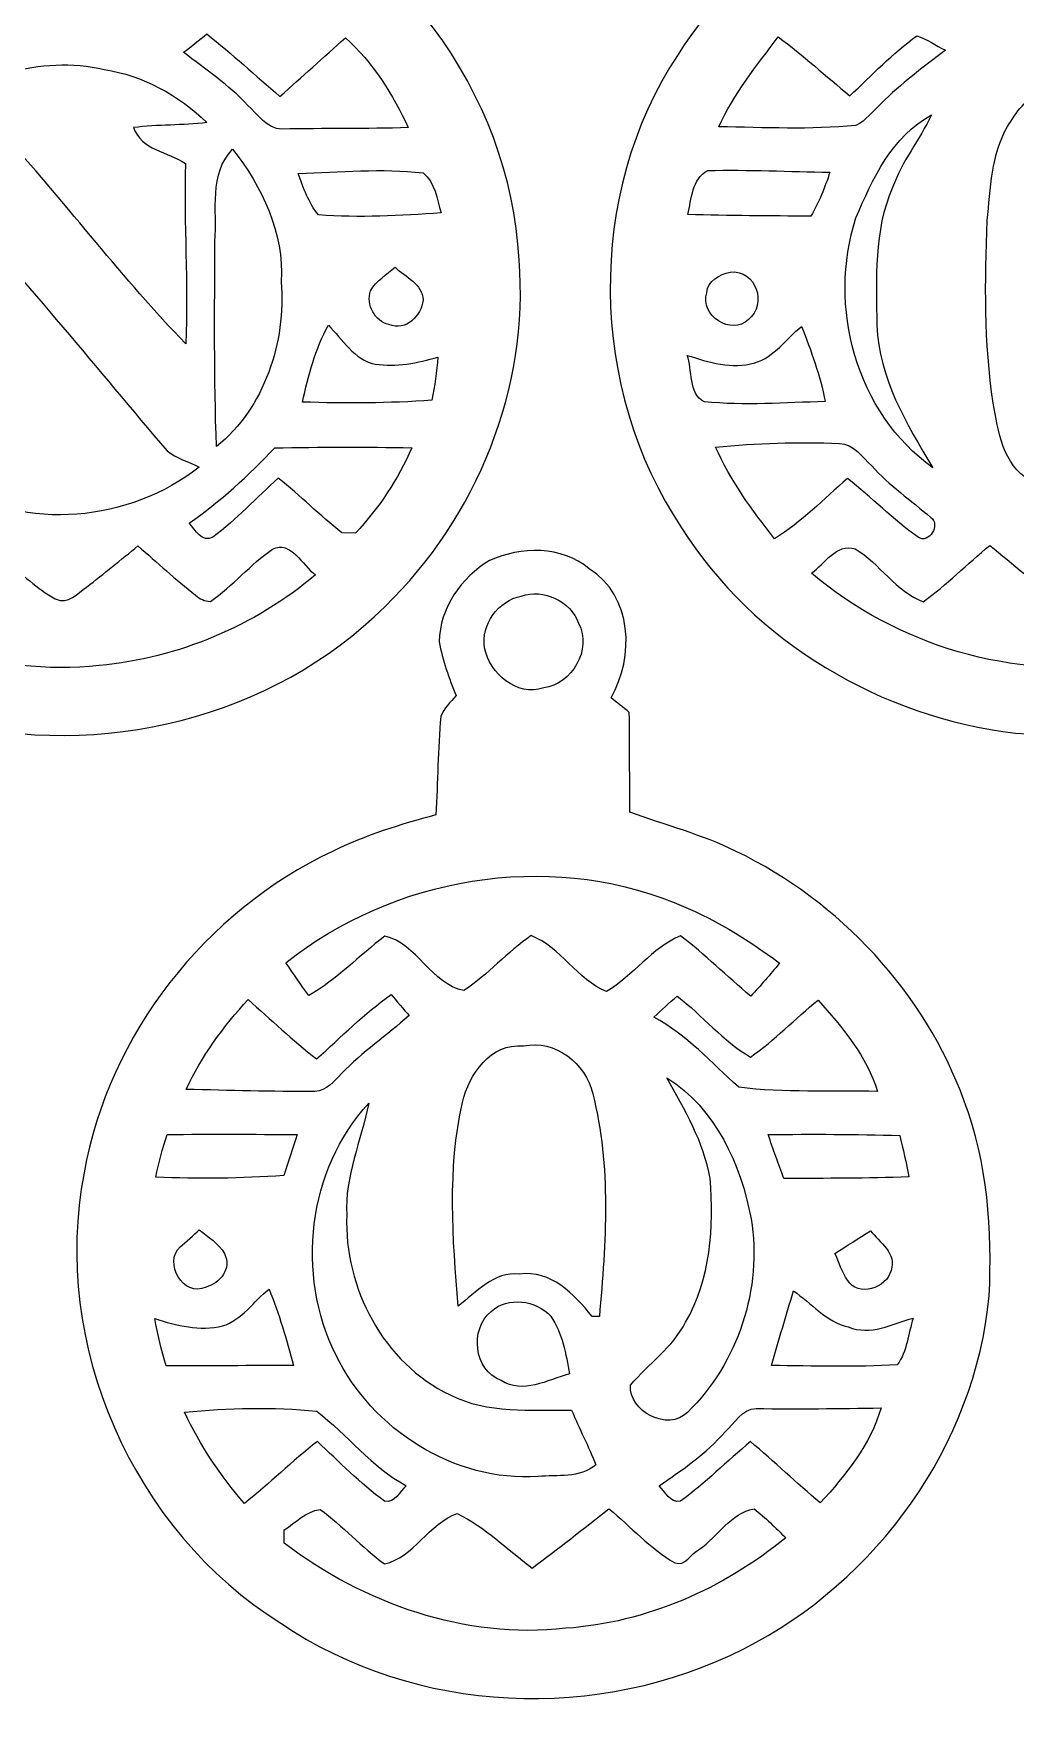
# Model space of a CAD drawing. Header units: centimetres. Extents: x -16.6 to 16.5, y -14.8 to 14.7.
# Drawn here: x -2.58 to 6.85, y -14.8 to 1.41 of the extents above; entities that cross this region are included whole.
import ezdxf

# ---------------------------------------------------------------- set-up
doc = ezdxf.new("R2010")
doc.units = ezdxf.units.CM
doc.header["$MEASUREMENT"] = 0
doc.layers.add('Layer 1', color=7, linetype='Continuous')

msp = doc.modelspace()

# ---------------------------------------------------------------- linework, layer by layer
at = {"layer": 'Layer 1', "color": 250, "lineweight": 9}
for points, knots in [([(-2.77816, 5.55183), (-2.4596, 5.74692), (-2.00522, 5.75221), (-1.72441, 5.4848), (-1.72441, 5.4848), (-1.36105, 5.22622), (-1.31695, 4.69282), (-1.54203, 4.32805), (-1.54203, 4.32805), (-1.25592, 4.02078), (-1.41114, 3.55511), (-1.36987, 3.1787), (-1.36987, 3.1787), (-1.12328, 3.08239), (-0.86293, 3.0263), (-0.61951, 2.92046), (-0.61951, 2.92046), (0.87097, 2.32921), (1.99951, 0.85565), (2.07994, -0.76007), (2.07994, -0.76007), (2.18154, -1.9902), (1.67354, -3.23339), (0.79231, -4.08747), (0.79231, -4.08747), (-0.28755, -5.16238), (-1.94454, -5.56208), (-3.41139, -5.19096), (-3.41139, -5.19096), (-4.79005, -4.84594), (-5.97327, -3.78584), (-6.44599, -2.44317), (-6.44599, -2.44317), (-6.83263, -1.30687), (-6.7455, -0.00407), (-6.13096, 1.03734), (-6.13096, 1.03734), (-5.53759, 2.12707), (-4.43657, 2.88236), (-3.23959, 3.16282), (-3.23959, 3.16282), (-3.21384, 3.4274), (-3.22513, 3.69269), (-3.22372, 3.95763), (-3.22372, 3.95763), (-3.2283, 4.09909), (-3.11929, 4.20175), (-3.06603, 4.32275), (-3.06603, 4.32275), (-3.1006, 4.48927), (-3.17927, 4.6459), (-3.19902, 4.81558), (-3.19902, 4.81558), (-3.20149, 5.11404), (-3.01911, 5.38814), (-2.77816, 5.55183), (-2.77816, 5.55183), (-2.77816, 5.55183), (-2.77816, 5.55183), (-2.77816, 5.55183)], [0, 0, 0, 0, 0.0625, 0.0625, 0.0625, 0.0625, 0.125, 0.125, 0.125, 0.125, 0.1875, 0.1875, 0.1875, 0.1875, 0.25, 0.25, 0.25, 0.25, 0.3125, 0.3125, 0.3125, 0.3125, 0.375, 0.375, 0.375, 0.375, 0.4375, 0.4375, 0.4375, 0.4375, 0.5, 0.5, 0.5, 0.5, 0.5625, 0.5625, 0.5625, 0.5625, 0.625, 0.625, 0.625, 0.625, 0.6875, 0.6875, 0.6875, 0.6875, 0.75, 0.75, 0.75, 0.75, 0.8125, 0.8125, 0.8125, 0.8125, 0.875, 0.875, 0.875, 0.875, 1, 1, 1, 1]), ([(6.95745, 5.62098), (7.2372, 5.72469), (7.58645, 5.74304), (7.83304, 5.55042), (7.83304, 5.55042), (8.00202, 5.4273), (8.16712, 5.25973), (8.20664, 5.0456), (8.20664, 5.0456), (8.28813, 4.79442), (8.18053, 4.54324), (8.10609, 4.30617), (8.10609, 4.30617), (8.183, 4.20845), (8.27825, 4.10827), (8.24791, 3.96751), (8.24791, 3.96751), (8.26626, 3.69728), (8.26872, 3.42599), (8.28531, 3.15506), (8.28531, 3.15506), (9.81177, 2.84074), (11.12799, 1.64623), (11.56402, 0.14692), (11.56402, 0.14692), (11.70831, -0.45668), (11.79897, -1.09097), (11.67479, -1.70728), (11.67479, -1.70728), (11.43949, -3.2662), (10.24746, -4.61769), (8.75097, -5.09465), (8.75097, -5.09465), (8.14314, -5.31408), (7.48626, -5.33771), (6.84738, -5.30561), (6.84738, -5.30561), (5.56327, -5.15074), (4.33561, -4.43531), (3.64134, -3.33252), (3.64134, -3.33252), (2.74705, -1.99832), (2.71847, -0.13212), (3.60712, 1.21267), (3.60712, 1.21267), (4.23471, 2.19198), (5.25671, 2.912), (6.39583, 3.15471), (6.39583, 3.15471), (6.44769, 3.54382), (6.3415, 3.98091), (6.56375, 4.32699), (6.56375, 4.32699), (6.54011, 4.50479), (6.45615, 4.67095), (6.43357, 4.84875), (6.43357, 4.84875), (6.44627, 5.1793), (6.67276, 5.47175), (6.95745, 5.62098), (6.95745, 5.62098), (6.95745, 5.62098), (6.95745, 5.62098), (6.95745, 5.62098)], [0, 0, 0, 0, 0.05882353, 0.05882353, 0.05882353, 0.05882353, 0.11764706, 0.11764706, 0.11764706, 0.11764706, 0.17647059, 0.17647059, 0.17647059, 0.17647059, 0.23529412, 0.23529412, 0.23529412, 0.23529412, 0.29411765, 0.29411765, 0.29411765, 0.29411765, 0.35294118, 0.35294118, 0.35294118, 0.35294118, 0.41176471, 0.41176471, 0.41176471, 0.41176471, 0.47058824, 0.47058824, 0.47058824, 0.47058824, 0.52941176, 0.52941176, 0.52941176, 0.52941176, 0.58823529, 0.58823529, 0.58823529, 0.58823529, 0.64705882, 0.64705882, 0.64705882, 0.64705882, 0.70588235, 0.70588235, 0.70588235, 0.70588235, 0.76470588, 0.76470588, 0.76470588, 0.76470588, 0.82352941, 0.82352941, 0.82352941, 0.82352941, 0.88235294, 0.88235294, 0.88235294, 0.88235294, 1, 1, 1, 1]), ([(-1.14198, 1.23242), (-0.93243, 1.06732), (-0.70629, 0.92127), (-0.52497, 0.72266), (-0.52497, 0.72266), (-0.42866, 0.6387), (-0.34329, 0.49441), (-0.19865, 0.49547), (-0.19865, 0.49547), (0.20599, 0.50323), (0.61133, 0.49688), (1.01632, 0.50923), (1.01632, 0.50923), (0.86568, 0.82884), (0.67765, 1.13541), (0.41166, 1.37177), (0.41166, 1.37177), (0.20246, 1.18409), (-0.00744, 0.99712), (-0.21664, 0.80979), (-0.21664, 0.80979), (-0.45159, 1.00841), (-0.67737, 1.21725), (-0.91796, 1.40881), (-0.91796, 1.40881), (-0.9931, 1.35025), (-1.06789, 1.29169), (-1.14198, 1.23242), (-1.14198, 1.23242), (-1.14198, 1.23242), (-1.14198, 1.23242), (-1.14198, 1.23242)], [0, 0, 0, 0, 0.11111111, 0.11111111, 0.11111111, 0.11111111, 0.22222222, 0.22222222, 0.22222222, 0.22222222, 0.33333333, 0.33333333, 0.33333333, 0.33333333, 0.44444444, 0.44444444, 0.44444444, 0.44444444, 0.55555556, 0.55555556, 0.55555556, 0.55555556, 0.66666667, 0.66666667, 0.66666667, 0.66666667, 0.77777778, 0.77777778, 0.77777778, 0.77777778, 1, 1, 1, 1]), ([(5.25706, 0.81579), (5.02705, 1.00276), (4.80762, 1.20314), (4.56985, 1.38059), (4.56985, 1.38059), (4.36312, 1.10542), (4.14087, 0.83414), (3.99941, 0.51769), (3.99941, 0.51769), (4.43756, 0.51029), (4.87747, 0.48735), (5.31492, 0.53075), (5.31492, 0.53075), (5.4144, 0.57661), (5.47966, 0.67009), (5.55939, 0.74135), (5.55939, 0.74135), (5.74672, 0.93256), (5.96297, 1.0899), (6.17464, 1.25253), (6.17464, 1.25253), (6.08256, 1.29698), (5.99966, 1.3633), (5.90053, 1.38941), (5.90053, 1.38941), (5.66593, 1.22325), (5.46837, 1.00982), (5.25706, 0.81579), (5.25706, 0.81579), (5.25706, 0.81579), (5.25706, 0.81579), (5.25706, 0.81579)], [0, 0, 0, 0, 0.11111111, 0.11111111, 0.11111111, 0.11111111, 0.22222222, 0.22222222, 0.22222222, 0.22222222, 0.33333333, 0.33333333, 0.33333333, 0.33333333, 0.44444444, 0.44444444, 0.44444444, 0.44444444, 0.55555556, 0.55555556, 0.55555556, 0.55555556, 0.66666667, 0.66666667, 0.66666667, 0.66666667, 0.77777778, 0.77777778, 0.77777778, 0.77777778, 1, 1, 1, 1]), ([(-3.66257, 0.63975), (-3.65799, 0.60448), (-3.65375, 0.5692), (-3.64881, 0.53357), (-3.64881, 0.53357), (-3.37259, 0.51734), (-3.02299, 0.64963), (-2.82896, 0.39457), (-2.82896, 0.39457), (-2.24546, -0.24572), (-1.72723, -0.94528), (-1.12081, -1.56511), (-1.12081, -1.56511), (-1.09576, -0.98902), (-1.14233, -0.41117), (-1.12363, 0.16562), (-1.12363, 0.16562), (-1.29367, 0.27816), (-1.54555, 0.29474), (-1.62352, 0.50958), (-1.62352, 0.50958), (-1.38963, 0.54098), (-1.15221, 0.52898), (-0.91796, 0.55756), (-0.91796, 0.55756), (-1.18643, 0.81967), (-1.53215, 1.00982), (-1.90503, 1.06767), (-1.90503, 1.06767), (-2.52275, 1.21231), (-3.15422, 0.98618), (-3.66257, 0.63975), (-3.66257, 0.63975), (-3.66257, 0.63975), (-3.66257, 0.63975), (-3.66257, 0.63975)], [0, 0, 0, 0, 0.1, 0.1, 0.1, 0.1, 0.2, 0.2, 0.2, 0.2, 0.3, 0.3, 0.3, 0.3, 0.4, 0.4, 0.4, 0.4, 0.5, 0.5, 0.5, 0.5, 0.6, 0.6, 0.6, 0.6, 0.7, 0.7, 0.7, 0.7, 0.8, 0.8, 0.8, 0.8, 1, 1, 1, 1]), ([(7.10985, 0.84683), (6.94863, 0.80556), (6.85444, 0.65034), (6.77118, 0.51981), (6.77118, 0.51981), (6.61455, 0.24676), (6.60926, -0.07744), (6.57716, -0.38224), (6.57716, -0.38224), (6.55317, -0.96644), (6.54752, -1.55558), (6.6336, -2.13555), (6.6336, -2.13555), (6.6844, -2.40119), (6.72356, -2.73139), (6.98955, -2.87532), (6.98955, -2.87532), (7.13772, -3.01608), (7.37514, -3.01079), (7.55435, -2.94588), (7.55435, -2.94588), (8.00202, -2.7769), (8.02637, -2.20399), (8.07046, -1.799), (8.07046, -1.799), (8.09022, -1.10861), (8.12409, -0.40694), (7.98509, 0.27392), (7.98509, 0.27392), (7.929, 0.49617), (7.81188, 0.73571), (7.59069, 0.8292), (7.59069, 0.8292), (7.44111, 0.90293), (7.26648, 0.86165), (7.10985, 0.84683), (7.10985, 0.84683), (7.10985, 0.84683), (7.10985, 0.84683), (7.10985, 0.84683)], [0, 0, 0, 0, 0.09090909, 0.09090909, 0.09090909, 0.09090909, 0.18181818, 0.18181818, 0.18181818, 0.18181818, 0.27272727, 0.27272727, 0.27272727, 0.27272727, 0.36363636, 0.36363636, 0.36363636, 0.36363636, 0.45454545, 0.45454545, 0.45454545, 0.45454545, 0.54545455, 0.54545455, 0.54545455, 0.54545455, 0.63636364, 0.63636364, 0.63636364, 0.63636364, 0.72727273, 0.72727273, 0.72727273, 0.72727273, 0.81818182, 0.81818182, 0.81818182, 0.81818182, 1, 1, 1, 1]), ([(5.31562, -0.3579), (5.04187, -1.20316), (5.31633, -2.23292), (6.0554, -2.75608), (6.0554, -2.75608), (5.80034, -2.33734), (5.5354, -1.89178), (5.51635, -1.38872), (5.51635, -1.38872), (5.51247, -0.9481), (5.48425, -0.48032), (5.66734, -0.06686), (5.66734, -0.06686), (5.7573, 0.18432), (5.92663, 0.39422), (6.0427, 0.63199), (6.0427, 0.63199), (5.66699, 0.4302), (5.47473, 0.01745), (5.31562, -0.3579), (5.31562, -0.3579), (5.31562, -0.3579), (5.31562, -0.3579), (5.31562, -0.3579)], [0, 0, 0, 0, 0.14285714, 0.14285714, 0.14285714, 0.14285714, 0.28571429, 0.28571429, 0.28571429, 0.28571429, 0.42857143, 0.42857143, 0.42857143, 0.42857143, 0.57142857, 0.57142857, 0.57142857, 0.57142857, 0.71428571, 0.71428571, 0.71428571, 0.71428571, 1, 1, 1, 1]), ([(-0.84176, -0.58192), (-0.84388, -1.23879), (-0.85164, -1.89601), (-0.82624, -2.55288), (-0.82624, -2.55288), (-0.36516, -2.18388), (-0.15808, -1.54712), (-0.20429, -0.97032), (-0.20429, -0.97032), (-0.17713, -0.50219), (-0.38703, -0.05804), (-0.67102, 0.30109), (-0.67102, 0.30109), (-0.90244, 0.06649), (-0.81636, -0.2884), (-0.84176, -0.58192), (-0.84176, -0.58192), (-0.84176, -0.58192), (-0.84176, -0.58192), (-0.84176, -0.58192)], [0, 0, 0, 0, 0.16666667, 0.16666667, 0.16666667, 0.16666667, 0.33333333, 0.33333333, 0.33333333, 0.33333333, 0.5, 0.5, 0.5, 0.5, 0.66666667, 0.66666667, 0.66666667, 0.66666667, 1, 1, 1, 1]), ([(-0.04096, 0.06861), (0.00914, -0.06933), (0.05817, -0.21291), (0.15237, -0.32792), (0.15237, -0.32792), (0.5443, -0.35896), (0.93941, -0.33532), (1.33135, -0.30957), (1.33135, -0.30957), (1.29149, -0.17693), (1.27385, -0.01712), (1.15778, 0.07425), (1.15778, 0.07425), (0.76126, 0.12188), (0.35733, 0.07954), (-0.04096, 0.06861), (-0.04096, 0.06861), (-0.04096, 0.06861), (-0.04096, 0.06861), (-0.04096, 0.06861)], [0, 0, 0, 0, 0.16666667, 0.16666667, 0.16666667, 0.16666667, 0.33333333, 0.33333333, 0.33333333, 0.33333333, 0.5, 0.5, 0.5, 0.5, 0.66666667, 0.66666667, 0.66666667, 0.66666667, 1, 1, 1, 1]), ([(3.89181, 0.09683), (3.74117, 0.01887), (3.73553, -0.17763), (3.70166, -0.32439), (3.70166, -0.32439), (4.09572, -0.33815), (4.48977, -0.33709), (4.88417, -0.34097), (4.88417, -0.34097), (4.96037, -0.20727), (5.01858, -0.06439), (5.06586, 0.08201), (5.06586, 0.08201), (4.67462, 0.08554), (4.28269, 0.10847), (3.89181, 0.09683), (3.89181, 0.09683), (3.89181, 0.09683), (3.89181, 0.09683), (3.89181, 0.09683)], [0, 0, 0, 0, 0.16666667, 0.16666667, 0.16666667, 0.16666667, 0.33333333, 0.33333333, 0.33333333, 0.33333333, 0.5, 0.5, 0.5, 0.5, 0.66666667, 0.66666667, 0.66666667, 0.66666667, 1, 1, 1, 1]), ([(-3.33202, -0.24325), (-3.34613, -0.89236), (-3.37471, -1.54359), (-3.32884, -2.19199), (-3.32884, -2.19199), (-3.27381, -2.44599), (-2.87164, -2.33663), (-2.84977, -2.62697), (-2.84977, -2.62697), (-3.11365, -2.6693), (-3.38211, -2.64919), (-3.64776, -2.64813), (-3.64776, -2.64813), (-3.65234, -2.6686), (-3.66116, -2.70917), (-3.66575, -2.72963), (-3.66575, -2.72963), (-3.5712, -2.78995), (-3.47666, -2.84922), (-3.37929, -2.90566), (-3.37929, -2.90566), (-2.66386, -3.3798), (-1.65738, -3.27185), (-0.99346, -2.75079), (-0.99346, -2.75079), (-1.0947, -2.69576), (-1.21112, -2.66718), (-1.30108, -2.59381), (-1.30108, -2.59381), (-1.97418, -1.80747), (-2.62082, -0.99537), (-3.33202, -0.24325), (-3.33202, -0.24325), (-3.33202, -0.24325), (-3.33202, -0.24325), (-3.33202, -0.24325)], [0, 0, 0, 0, 0.1, 0.1, 0.1, 0.1, 0.2, 0.2, 0.2, 0.2, 0.3, 0.3, 0.3, 0.3, 0.4, 0.4, 0.4, 0.4, 0.5, 0.5, 0.5, 0.5, 0.6, 0.6, 0.6, 0.6, 0.7, 0.7, 0.7, 0.7, 0.8, 0.8, 0.8, 0.8, 1, 1, 1, 1]), ([(0.65296, -1.05817), (0.61027, -1.19257), (0.69282, -1.34885), (0.82864, -1.38131), (0.82864, -1.38131), (0.99656, -1.44798), (1.13944, -1.2977), (1.15778, -1.14671), (1.15778, -1.14671), (1.15284, -0.99149), (0.98739, -0.9227), (0.88932, -0.83098), (0.88932, -0.83098), (0.80501, -0.89977), (0.70976, -0.96221), (0.65296, -1.05817), (0.65296, -1.05817), (0.65296, -1.05817), (0.65296, -1.05817), (0.65296, -1.05817)], [0, 0, 0, 0, 0.16666667, 0.16666667, 0.16666667, 0.16666667, 0.33333333, 0.33333333, 0.33333333, 0.33333333, 0.5, 0.5, 0.5, 0.5, 0.66666667, 0.66666667, 0.66666667, 0.66666667, 1, 1, 1, 1]), ([(4.10665, -0.87684), (4.00752, -0.89695), (3.8904, -0.96433), (3.8837, -1.07616), (3.8837, -1.07616), (3.81244, -1.29382), (4.12006, -1.49243), (4.28234, -1.33368), (4.28234, -1.33368), (4.4686, -1.18763), (4.35607, -0.85179), (4.10665, -0.87684), (4.10665, -0.87684), (4.10665, -0.87684), (4.10665, -0.87684), (4.10665, -0.87684)], [0, 0, 0, 0, 0.2, 0.2, 0.2, 0.2, 0.4, 0.4, 0.4, 0.4, 0.6, 0.6, 0.6, 0.6, 1, 1, 1, 1]), ([(0.00032, -2.12532), (0.41448, -2.13978), (0.8297, -2.13696), (1.24351, -2.10838), (1.24351, -2.10838), (1.26961, -1.97151), (1.28796, -1.83286), (1.30136, -1.69458), (1.30136, -1.69458), (1.10593, -1.74961), (0.90096, -1.79265), (0.69741, -1.76055), (0.69741, -1.76055), (0.49491, -1.72068), (0.38273, -1.52101), (0.24797, -1.38801), (0.24797, -1.38801), (0.12097, -1.61591), (0.05641, -1.87202), (0.00032, -2.12532), (0.00032, -2.12532), (0.00032, -2.12532), (0.00032, -2.12532), (0.00032, -2.12532)], [0, 0, 0, 0, 0.14285714, 0.14285714, 0.14285714, 0.14285714, 0.28571429, 0.28571429, 0.28571429, 0.28571429, 0.42857143, 0.42857143, 0.42857143, 0.42857143, 0.57142857, 0.57142857, 0.57142857, 0.57142857, 0.71428571, 0.71428571, 0.71428571, 0.71428571, 1, 1, 1, 1]), ([(4.34442, -1.74926), (4.1257, -1.81064), (3.90275, -1.74326), (3.69461, -1.67694), (3.69461, -1.67694), (3.74858, -1.80958), (3.70202, -2.04771), (3.86006, -2.12179), (3.86006, -2.12179), (4.24424, -2.16307), (4.63441, -2.13026), (5.0207, -2.12038), (5.0207, -2.12038), (4.97272, -1.87238), (4.887, -1.63319), (4.79351, -1.3993), (4.79351, -1.3993), (4.64534, -1.51748), (4.53387, -1.69211), (4.34442, -1.74926), (4.34442, -1.74926), (4.34442, -1.74926), (4.34442, -1.74926), (4.34442, -1.74926)], [0, 0, 0, 0, 0.14285714, 0.14285714, 0.14285714, 0.14285714, 0.28571429, 0.28571429, 0.28571429, 0.28571429, 0.42857143, 0.42857143, 0.42857143, 0.42857143, 0.57142857, 0.57142857, 0.57142857, 0.57142857, 0.71428571, 0.71428571, 0.71428571, 0.71428571, 1, 1, 1, 1]), ([(-0.26709, -2.56488), (-0.51862, -2.83052), (-0.78884, -3.07958), (-1.08976, -3.28843), (-1.08976, -3.28843), (-1.0312, -3.35052), (-0.96382, -3.48387), (-0.86046, -3.42142), (-0.86046, -3.42142), (-0.63327, -3.25562), (-0.44312, -3.04325), (-0.23322, -2.85627), (-0.23322, -2.85627), (-0.0212, -3.02173), (0.16683, -3.21505), (0.3785, -3.38156), (0.3785, -3.38156), (0.3785, -3.38156), (0.51008, -3.38332), (0.51008, -3.38332), (0.51008, -3.38332), (0.73304, -3.14449), (0.91966, -2.86474), (1.04842, -2.56347), (1.04842, -2.56347), (0.60957, -2.55677), (0.17106, -2.55712), (-0.26709, -2.56488), (-0.26709, -2.56488), (-0.26709, -2.56488), (-0.26709, -2.56488), (-0.26709, -2.56488)], [0, 0, 0, 0, 0.11111111, 0.11111111, 0.11111111, 0.11111111, 0.22222222, 0.22222222, 0.22222222, 0.22222222, 0.33333333, 0.33333333, 0.33333333, 0.33333333, 0.44444444, 0.44444444, 0.44444444, 0.44444444, 0.55555556, 0.55555556, 0.55555556, 0.55555556, 0.66666667, 0.66666667, 0.66666667, 0.66666667, 0.77777778, 0.77777778, 0.77777778, 0.77777778, 1, 1, 1, 1]), ([(3.96695, -2.55712), (4.11053, -2.87673), (4.31656, -3.1646), (4.53492, -3.4373), (4.53492, -3.4373), (4.79316, -3.27678), (5.00659, -3.0563), (5.23589, -2.85874), (5.23589, -2.85874), (5.46696, -3.04042), (5.67228, -3.2528), (5.91217, -3.42319), (5.91217, -3.42319), (6.01589, -3.49445), (6.13371, -3.29972), (6.03494, -3.23339), (6.03494, -3.23339), (5.84479, -3.0697), (5.637, -2.92612), (5.46873, -2.73845), (5.46873, -2.73845), (5.37701, -2.65519), (5.29375, -2.52854), (5.15687, -2.5229), (5.15687, -2.5229), (4.75964, -2.50561), (4.36206, -2.52149), (3.96695, -2.55712), (3.96695, -2.55712), (3.96695, -2.55712), (3.96695, -2.55712), (3.96695, -2.55712)], [0, 0, 0, 0, 0.11111111, 0.11111111, 0.11111111, 0.11111111, 0.22222222, 0.22222222, 0.22222222, 0.22222222, 0.33333333, 0.33333333, 0.33333333, 0.33333333, 0.44444444, 0.44444444, 0.44444444, 0.44444444, 0.55555556, 0.55555556, 0.55555556, 0.55555556, 0.66666667, 0.66666667, 0.66666667, 0.66666667, 0.77777778, 0.77777778, 0.77777778, 0.77777778, 1, 1, 1, 1]), ([(-4.74419, -3.76468), (-3.9903, -4.43284), (-2.95208, -4.7588), (-1.95195, -4.65509), (-1.95195, -4.65509), (-1.19136, -4.58383), (-0.4597, -4.27515), (0.12485, -3.78443), (0.12485, -3.78443), (-0.00286, -3.69447), (-0.11186, -3.44859), (-0.2879, -3.53643), (-0.2879, -3.53643), (-0.50098, -3.68601), (-0.66961, -3.89132), (-0.8848, -4.03914), (-0.8848, -4.03914), (-0.93878, -4.0402), (-0.98781, -4.01374), (-1.02803, -3.98058), (-1.02803, -3.98058), (-1.21853, -3.82994), (-1.39703, -3.66555), (-1.58048, -3.5068), (-1.58048, -3.5068), (-1.74452, -3.63944), (-1.90856, -3.77279), (-2.07472, -3.90297), (-2.07472, -3.90297), (-2.16397, -3.95729), (-2.24758, -4.07865), (-2.37458, -4.01338), (-2.37458, -4.01338), (-2.55309, -3.92131), (-2.69279, -3.76997), (-2.85506, -3.6539), (-2.85506, -3.6539), (-2.91856, -3.61087), (-2.99759, -3.5135), (-3.08649, -3.56042), (-3.08649, -3.56042), (-3.24559, -3.63909), (-3.35283, -3.78972), (-3.49006, -3.89803), (-3.49006, -3.89803), (-3.56097, -3.94212), (-3.64952, -4.08465), (-3.75288, -4.0222), (-3.75288, -4.0222), (-3.97125, -3.86839), (-4.15646, -3.67366), (-4.33638, -3.47751), (-4.33638, -3.47751), (-4.48843, -3.54913), (-4.61507, -3.65955), (-4.74419, -3.76468)], [0, 0, 0, 0, 0.06666667, 0.06666667, 0.06666667, 0.06666667, 0.13333333, 0.13333333, 0.13333333, 0.13333333, 0.2, 0.2, 0.2, 0.2, 0.26666667, 0.26666667, 0.26666667, 0.26666667, 0.33333333, 0.33333333, 0.33333333, 0.33333333, 0.4, 0.4, 0.4, 0.4, 0.46666667, 0.46666667, 0.46666667, 0.46666667, 0.53333333, 0.53333333, 0.53333333, 0.53333333, 0.6, 0.6, 0.6, 0.6, 0.66666667, 0.66666667, 0.66666667, 0.66666667, 0.73333333, 0.73333333, 0.73333333, 0.73333333, 0.8, 0.8, 0.8, 0.8, 0.86666667, 0.86666667, 0.86666667, 0.86666667, 1, 1, 1, 1]), ([(1.79631, -3.64755), (2.10041, -3.51068), (2.4867, -3.50362), (2.75446, -3.72552), (2.75446, -3.72552), (3.17144, -3.98763), (3.19049, -4.57042), (2.9633, -4.96483), (2.9633, -4.96483), (3.02116, -5.0121), (3.08007, -5.05902), (3.13898, -5.10594), (3.13898, -5.10594), (3.14181, -5.42485), (3.14322, -5.74411), (3.14286, -6.06338), (3.14286, -6.06338), (3.48435, -6.18755), (3.8396, -6.27751), (4.16698, -6.44014), (4.16698, -6.44014), (5.16463, -6.92204), (5.97637, -7.79305), (6.35596, -8.83727), (6.35596, -8.83727), (6.58104, -9.43135), (6.6269, -10.07728), (6.5955, -10.70699), (6.5955, -10.70699), (6.45968, -12.14244), (5.51882, -13.44948), (4.23789, -14.09507), (4.23789, -14.09507), (2.85182, -14.80062), (1.0837, -14.73113), (-0.20853, -13.84883), (-0.20853, -13.84883), (-1.62916, -12.96406), (-2.41903, -11.17054), (-2.09836, -9.5266), (-2.09836, -9.5266), (-1.86164, -8.19345), (-0.93278, -7.01729), (0.28642, -6.43944), (0.28642, -6.43944), (0.60322, -6.28457), (0.94083, -6.18015), (1.2809, -6.08913), (1.2809, -6.08913), (1.29995, -5.77375), (1.2996, -5.4573), (1.32817, -5.14298), (1.32817, -5.14298), (1.35675, -5.06396), (1.42272, -5.00716), (1.47528, -4.94436), (1.47528, -4.94436), (1.40684, -4.77715), (1.34581, -4.60464), (1.31301, -4.42755), (1.31301, -4.42755), (1.3183, -4.10264), (1.52326, -3.80983), (1.79631, -3.64755), (1.79631, -3.64755), (1.79631, -3.64755), (1.79631, -3.64755), (1.79631, -3.64755)], [0, 0, 0, 0, 0.05555556, 0.05555556, 0.05555556, 0.05555556, 0.11111111, 0.11111111, 0.11111111, 0.11111111, 0.16666667, 0.16666667, 0.16666667, 0.16666667, 0.22222222, 0.22222222, 0.22222222, 0.22222222, 0.27777778, 0.27777778, 0.27777778, 0.27777778, 0.33333333, 0.33333333, 0.33333333, 0.33333333, 0.38888889, 0.38888889, 0.38888889, 0.38888889, 0.44444444, 0.44444444, 0.44444444, 0.44444444, 0.5, 0.5, 0.5, 0.5, 0.55555556, 0.55555556, 0.55555556, 0.55555556, 0.61111111, 0.61111111, 0.61111111, 0.61111111, 0.66666667, 0.66666667, 0.66666667, 0.66666667, 0.72222222, 0.72222222, 0.72222222, 0.72222222, 0.77777778, 0.77777778, 0.77777778, 0.77777778, 0.83333333, 0.83333333, 0.83333333, 0.83333333, 0.88888889, 0.88888889, 0.88888889, 0.88888889, 1, 1, 1, 1]), ([(9.40396, -3.47187), (9.18524, -3.66025), (8.98028, -3.86698), (8.74603, -4.03667), (8.74603, -4.03667), (8.73192, -4.03561), (8.7037, -4.03349), (8.68959, -4.03243), (8.68959, -4.03243), (8.45781, -3.87968), (8.26978, -3.67013), (8.05212, -3.49903), (8.05212, -3.49903), (7.84081, -3.66943), (7.63725, -3.85005), (7.41712, -4.0088), (7.41712, -4.0088), (7.37972, -4.03596), (7.32469, -4.05395), (7.28271, -4.02855), (7.28271, -4.02855), (7.03471, -3.8818), (6.82798, -3.67754), (6.60114, -3.50256), (6.60114, -3.50256), (6.38454, -3.67895), (6.1891, -3.8818), (5.9605, -4.04231), (5.9605, -4.04231), (5.70015, -3.94318), (5.54457, -3.67754), (5.30962, -3.53361), (5.30962, -3.53361), (5.12124, -3.4821), (5.02035, -3.6793), (4.88947, -3.76785), (4.88947, -3.76785), (5.70721, -4.4593), (6.82904, -4.80643), (7.89161, -4.62052), (7.89161, -4.62052), (8.57599, -4.51927), (9.23357, -4.22329), (9.75639, -3.76962), (9.75639, -3.76962), (9.64597, -3.66237), (9.52849, -3.56218), (9.40396, -3.47187)], [0, 0, 0, 0, 0.07692308, 0.07692308, 0.07692308, 0.07692308, 0.15384615, 0.15384615, 0.15384615, 0.15384615, 0.23076923, 0.23076923, 0.23076923, 0.23076923, 0.30769231, 0.30769231, 0.30769231, 0.30769231, 0.38461538, 0.38461538, 0.38461538, 0.38461538, 0.46153846, 0.46153846, 0.46153846, 0.46153846, 0.53846154, 0.53846154, 0.53846154, 0.53846154, 0.61538462, 0.61538462, 0.61538462, 0.61538462, 0.69230769, 0.69230769, 0.69230769, 0.69230769, 0.76923077, 0.76923077, 0.76923077, 0.76923077, 0.84615385, 0.84615385, 0.84615385, 0.84615385, 1, 1, 1, 1]), ([(2.10146, -3.98798), (1.88133, -4.03243), (1.712, -4.25927), (1.74798, -4.4854), (1.74798, -4.4854), (1.80054, -4.7327), (2.05384, -4.95565), (2.31701, -4.87063), (2.31701, -4.87063), (2.589, -4.83148), (2.78374, -4.50198), (2.6525, -4.24975), (2.6525, -4.24975), (2.57313, -4.03808), (2.31736, -3.91214), (2.10146, -3.98798), (2.10146, -3.98798), (2.10146, -3.98798), (2.10146, -3.98798), (2.10146, -3.98798)], [0, 0, 0, 0, 0.16666667, 0.16666667, 0.16666667, 0.16666667, 0.33333333, 0.33333333, 0.33333333, 0.33333333, 0.5, 0.5, 0.5, 0.5, 0.66666667, 0.66666667, 0.66666667, 0.66666667, 1, 1, 1, 1]), ([(-0.15878, -7.50941), (-0.08929, -7.61666), (-0.01414, -7.71896), (0.06029, -7.82374), (0.06029, -7.82374), (0.32946, -7.66816), (0.54536, -7.44133), (0.78984, -7.25294), (0.78984, -7.25294), (1.09746, -7.31997), (1.24033, -7.72037), (1.54972, -7.77541), (1.54972, -7.77541), (1.78326, -7.62336), (1.966, -7.40393), (2.19707, -7.24836), (2.19707, -7.24836), (2.4807, -7.35736), (2.63381, -7.67204), (2.92061, -7.78493), (2.92061, -7.78493), (3.17461, -7.63077), (3.35594, -7.36795), (3.63005, -7.25012), (3.63005, -7.25012), (3.86641, -7.42898), (4.07596, -7.64029), (4.30491, -7.82832), (4.30491, -7.82832), (4.40228, -7.72743), (4.4933, -7.62089), (4.58184, -7.51223), (4.58184, -7.51223), (4.27034, -7.27693), (3.93309, -7.07303), (3.56867, -6.9305), (3.56867, -6.9305), (2.34206, -6.43485), (0.86921, -6.68744), (-0.15878, -7.50941), (-0.15878, -7.50941), (-0.15878, -7.50941), (-0.15878, -7.50941), (-0.15878, -7.50941)], [0, 0, 0, 0, 0.08333333, 0.08333333, 0.08333333, 0.08333333, 0.16666667, 0.16666667, 0.16666667, 0.16666667, 0.25, 0.25, 0.25, 0.25, 0.33333333, 0.33333333, 0.33333333, 0.33333333, 0.41666667, 0.41666667, 0.41666667, 0.41666667, 0.5, 0.5, 0.5, 0.5, 0.58333333, 0.58333333, 0.58333333, 0.58333333, 0.66666667, 0.66666667, 0.66666667, 0.66666667, 0.75, 0.75, 0.75, 0.75, 0.83333333, 0.83333333, 0.83333333, 0.83333333, 1, 1, 1, 1]), ([(0.13473, -8.43193), (-0.09528, -8.25413), (-0.30554, -8.0534), (-0.52285, -7.86148), (-0.52285, -7.86148), (-0.75745, -8.12078), (-0.97194, -8.40547), (-1.11728, -8.72473), (-1.11728, -8.72473), (-0.70524, -8.73461), (-0.29319, -8.74555), (0.11921, -8.74519), (0.11921, -8.74519), (0.23033, -8.7399), (0.30124, -8.64324), (0.37532, -8.57304), (0.37532, -8.57304), (0.57217, -8.3656), (0.81136, -8.2058), (1.02302, -8.01494), (1.02302, -8.01494), (0.98034, -7.96485), (0.89496, -7.86431), (0.85192, -7.81421), (0.85192, -7.81421), (0.59334, -7.99625), (0.37074, -8.22308), (0.13473, -8.43193), (0.13473, -8.43193), (0.13473, -8.43193), (0.13473, -8.43193), (0.13473, -8.43193)], [0, 0, 0, 0, 0.11111111, 0.11111111, 0.11111111, 0.11111111, 0.22222222, 0.22222222, 0.22222222, 0.22222222, 0.33333333, 0.33333333, 0.33333333, 0.33333333, 0.44444444, 0.44444444, 0.44444444, 0.44444444, 0.55555556, 0.55555556, 0.55555556, 0.55555556, 0.66666667, 0.66666667, 0.66666667, 0.66666667, 0.77777778, 0.77777778, 0.77777778, 0.77777778, 1, 1, 1, 1]), ([(3.37499, -8.03188), (3.68932, -8.20086), (3.92815, -8.46791), (4.18991, -8.70286), (4.18991, -8.70286), (4.62665, -8.76354), (5.07926, -8.72826), (5.5227, -8.74555), (5.5227, -8.74555), (5.42287, -8.40653), (5.18227, -8.12713), (4.95226, -7.86713), (4.95226, -7.86713), (4.73142, -8.04422), (4.53704, -8.25518), (4.30244, -8.41429), (4.30244, -8.41429), (4.03857, -8.26224), (3.84136, -8.01494), (3.60006, -7.83044), (3.60006, -7.83044), (3.52245, -7.89465), (3.44696, -7.96132), (3.37499, -8.03188), (3.37499, -8.03188), (3.37499, -8.03188), (3.37499, -8.03188), (3.37499, -8.03188)], [0, 0, 0, 0, 0.125, 0.125, 0.125, 0.125, 0.25, 0.25, 0.25, 0.25, 0.375, 0.375, 0.375, 0.375, 0.5, 0.5, 0.5, 0.5, 0.625, 0.625, 0.625, 0.625, 0.75, 0.75, 0.75, 0.75, 1, 1, 1, 1]), ([(1.53631, -8.84997), (1.39097, -9.49096), (1.44247, -10.15771), (1.49398, -10.80683), (1.49398, -10.80683), (1.67002, -10.67171), (1.83794, -10.47275), (2.08383, -10.49709), (2.08383, -10.49709), (2.38686, -10.46005), (2.60946, -10.68653), (2.78091, -10.90419), (2.78091, -10.90419), (2.79855, -10.90455), (2.83383, -10.90525), (2.85112, -10.9056), (2.85112, -10.9056), (2.91567, -10.19723), (2.96577, -9.46415), (2.78832, -8.76742), (2.78832, -8.76742), (2.71812, -8.47743), (2.42849, -8.24037), (2.12157, -8.30775), (2.12157, -8.30775), (1.80513, -8.27776), (1.60087, -8.57762), (1.53631, -8.84997), (1.53631, -8.84997), (1.53631, -8.84997), (1.53631, -8.84997), (1.53631, -8.84997)], [0, 0, 0, 0, 0.11111111, 0.11111111, 0.11111111, 0.11111111, 0.22222222, 0.22222222, 0.22222222, 0.22222222, 0.33333333, 0.33333333, 0.33333333, 0.33333333, 0.44444444, 0.44444444, 0.44444444, 0.44444444, 0.55555556, 0.55555556, 0.55555556, 0.55555556, 0.66666667, 0.66666667, 0.66666667, 0.66666667, 0.77777778, 0.77777778, 0.77777778, 0.77777778, 1, 1, 1, 1]), ([(3.49988, -8.61361), (3.66921, -8.92017), (3.85618, -9.2292), (3.91439, -9.57986), (3.91439, -9.57986), (3.95496, -10.04765), (3.91933, -10.54577), (3.67979, -10.96028), (3.67979, -10.96028), (3.55491, -11.20264), (3.32207, -11.35963), (3.15098, -11.56495), (3.15098, -11.56495), (3.13193, -11.81365), (3.50975, -12.0158), (3.69849, -11.8253), (3.69849, -11.8253), (4.18179, -11.35363), (4.42133, -10.63538), (4.30844, -9.96757), (4.30844, -9.96757), (4.21143, -9.44475), (3.96554, -8.90465), (3.49988, -8.61361), (3.49988, -8.61361), (3.49988, -8.61361), (3.49988, -8.61361), (3.49988, -8.61361)], [0, 0, 0, 0, 0.125, 0.125, 0.125, 0.125, 0.25, 0.25, 0.25, 0.25, 0.375, 0.375, 0.375, 0.375, 0.5, 0.5, 0.5, 0.5, 0.625, 0.625, 0.625, 0.625, 0.75, 0.75, 0.75, 0.75, 1, 1, 1, 1]), ([(0.32099, -11.27249), (0.66742, -11.99181), (1.45694, -12.49451), (2.26268, -12.44195), (2.26268, -12.44195), (2.44436, -12.42396), (2.66591, -12.461), (2.8169, -12.33047), (2.8169, -12.33047), (2.74846, -12.15161), (2.65815, -11.98158), (2.58512, -11.80448), (2.58512, -11.80448), (2.19283, -11.79601), (1.77938, -11.84223), (1.41778, -11.65737), (1.41778, -11.65737), (0.77678, -11.35293), (0.39861, -10.62903), (0.42436, -9.93158), (0.42436, -9.93158), (0.40319, -9.55835), (0.56582, -9.21545), (0.63638, -8.85702), (0.63638, -8.85702), (0.049, -9.49449), (-0.06636, -10.50308), (0.32099, -11.27249), (0.32099, -11.27249), (0.32099, -11.27249), (0.32099, -11.27249), (0.32099, -11.27249)], [0, 0, 0, 0, 0.11111111, 0.11111111, 0.11111111, 0.11111111, 0.22222222, 0.22222222, 0.22222222, 0.22222222, 0.33333333, 0.33333333, 0.33333333, 0.33333333, 0.44444444, 0.44444444, 0.44444444, 0.44444444, 0.55555556, 0.55555556, 0.55555556, 0.55555556, 0.66666667, 0.66666667, 0.66666667, 0.66666667, 0.77777778, 0.77777778, 0.77777778, 0.77777778, 1, 1, 1, 1]), ([(-1.29967, -9.15688), (-1.34306, -9.29235), (-1.38363, -9.42888), (-1.41009, -9.56893), (-1.41009, -9.56893), (-1.00051, -9.58339), (-0.58953, -9.58128), (-0.1803, -9.55129), (-0.1803, -9.55129), (-0.13832, -9.42006), (-0.09423, -9.28988), (-0.0526, -9.159), (-0.0526, -9.159), (-0.46852, -9.15442), (-0.88409, -9.15477), (-1.29967, -9.15688), (-1.29967, -9.15688), (-1.29967, -9.15688), (-1.29967, -9.15688), (-1.29967, -9.15688)], [0, 0, 0, 0, 0.16666667, 0.16666667, 0.16666667, 0.16666667, 0.33333333, 0.33333333, 0.33333333, 0.33333333, 0.5, 0.5, 0.5, 0.5, 0.66666667, 0.66666667, 0.66666667, 0.66666667, 1, 1, 1, 1]), ([(4.47248, -9.1583), (4.52046, -9.29941), (4.57232, -9.43946), (4.62453, -9.57951), (4.62453, -9.57951), (5.02458, -9.57951), (5.42463, -9.57881), (5.82503, -9.5647), (5.82503, -9.5647), (5.80069, -9.43064), (5.76788, -9.2987), (5.73649, -9.16676), (5.73649, -9.16676), (5.31492, -9.15442), (4.8937, -9.15371), (4.47248, -9.1583), (4.47248, -9.1583), (4.47248, -9.1583), (4.47248, -9.1583), (4.47248, -9.1583)], [0, 0, 0, 0, 0.16666667, 0.16666667, 0.16666667, 0.16666667, 0.33333333, 0.33333333, 0.33333333, 0.33333333, 0.5, 0.5, 0.5, 0.5, 0.66666667, 0.66666667, 0.66666667, 0.66666667, 1, 1, 1, 1]), ([(-0.99134, -10.07375), (-1.03755, -10.11468), (-1.12928, -10.19652), (-1.17514, -10.23709), (-1.17514, -10.23709), (-1.33777, -10.38067), (-1.14691, -10.72957), (-0.92713, -10.62197), (-0.92713, -10.62197), (-0.79414, -10.58669), (-0.67631, -10.44911), (-0.75004, -10.30094), (-0.75004, -10.30094), (-0.80719, -10.20358), (-0.90526, -10.14219), (-0.99134, -10.07375), (-0.99134, -10.07375), (-0.99134, -10.07375), (-0.99134, -10.07375), (-0.99134, -10.07375)], [0, 0, 0, 0, 0.16666667, 0.16666667, 0.16666667, 0.16666667, 0.33333333, 0.33333333, 0.33333333, 0.33333333, 0.5, 0.5, 0.5, 0.5, 0.66666667, 0.66666667, 0.66666667, 0.66666667, 1, 1, 1, 1]), ([(5.11454, -10.29918), (5.15158, -10.38067), (5.1791, -10.48227), (5.23554, -10.55776), (5.23554, -10.55776), (5.3322, -10.72145), (5.61337, -10.63467), (5.65288, -10.46216), (5.65288, -10.46216), (5.71391, -10.30447), (5.53787, -10.187), (5.45532, -10.08293), (5.45532, -10.08293), (5.34137, -10.15454), (5.22743, -10.22615), (5.11454, -10.29918), (5.11454, -10.29918), (5.11454, -10.29918), (5.11454, -10.29918), (5.11454, -10.29918)], [0, 0, 0, 0, 0.16666667, 0.16666667, 0.16666667, 0.16666667, 0.33333333, 0.33333333, 0.33333333, 0.33333333, 0.5, 0.5, 0.5, 0.5, 0.66666667, 0.66666667, 0.66666667, 0.66666667, 1, 1, 1, 1]), ([(-0.76733, -10.99591), (-0.98569, -11.04777), (-1.20971, -10.99274), (-1.41785, -10.92536), (-1.41785, -10.92536), (-1.39174, -11.07811), (-1.35646, -11.23051), (-1.3106, -11.37903), (-1.3106, -11.37903), (-0.90244, -11.37797), (-0.49463, -11.37797), (-0.08646, -11.37445), (-0.08646, -11.37445), (-0.15102, -11.12609), (-0.22581, -10.8795), (-0.32177, -10.64173), (-0.32177, -10.64173), (-0.47099, -10.75814), (-0.57894, -10.93735), (-0.76733, -10.99591), (-0.76733, -10.99591), (-0.76733, -10.99591), (-0.76733, -10.99591), (-0.76733, -10.99591)], [0, 0, 0, 0, 0.14285714, 0.14285714, 0.14285714, 0.14285714, 0.28571429, 0.28571429, 0.28571429, 0.28571429, 0.42857143, 0.42857143, 0.42857143, 0.42857143, 0.57142857, 0.57142857, 0.57142857, 0.57142857, 0.71428571, 0.71428571, 0.71428571, 0.71428571, 1, 1, 1, 1]), ([(4.71484, -10.65831), (4.64746, -10.8982), (4.57056, -11.13526), (4.50529, -11.37586), (4.50529, -11.37586), (4.90781, -11.37974), (5.31068, -11.39173), (5.7132, -11.36951), (5.7132, -11.36951), (5.80916, -11.2411), (5.81833, -11.06965), (5.8649, -10.92007), (5.8649, -10.92007), (5.66311, -10.97792), (5.45567, -11.09187), (5.24224, -11.00509), (5.24224, -11.00509), (5.03093, -10.95535), (4.88559, -10.77755), (4.71484, -10.65831), (4.71484, -10.65831), (4.71484, -10.65831), (4.71484, -10.65831), (4.71484, -10.65831)], [0, 0, 0, 0, 0.14285714, 0.14285714, 0.14285714, 0.14285714, 0.28571429, 0.28571429, 0.28571429, 0.28571429, 0.42857143, 0.42857143, 0.42857143, 0.42857143, 0.57142857, 0.57142857, 0.57142857, 0.57142857, 0.71428571, 0.71428571, 0.71428571, 0.71428571, 1, 1, 1, 1]), ([(1.81078, -10.85622), (1.60511, -11.0326), (1.6425, -11.41854), (1.90885, -11.51944), (1.90885, -11.51944), (2.11522, -11.6549), (2.35229, -11.51379), (2.5636, -11.45629), (2.5636, -11.45629), (2.53185, -11.26508), (2.49728, -11.06471), (2.3858, -10.90172), (2.3858, -10.90172), (2.24152, -10.7465), (1.97446, -10.71228), (1.81078, -10.85622), (1.81078, -10.85622), (1.81078, -10.85622), (1.81078, -10.85622), (1.81078, -10.85622)], [0, 0, 0, 0, 0.16666667, 0.16666667, 0.16666667, 0.16666667, 0.33333333, 0.33333333, 0.33333333, 0.33333333, 0.5, 0.5, 0.5, 0.5, 0.66666667, 0.66666667, 0.66666667, 0.66666667, 1, 1, 1, 1]), ([(-1.1321, -11.82388), (-0.98605, -12.14138), (-0.78779, -12.4349), (-0.55848, -12.69913), (-0.55848, -12.69913), (-0.31648, -12.5111), (-0.10128, -12.29167), (0.14284, -12.10646), (0.14284, -12.10646), (0.3538, -12.30049), (0.55418, -12.50968), (0.78772, -12.67725), (0.78772, -12.67725), (0.8865, -12.70265), (0.93412, -12.58483), (0.99445, -12.52944), (0.99445, -12.52944), (0.66284, -12.34846), (0.43036, -12.04331), (0.1372, -11.81436), (0.1372, -11.81436), (-0.28402, -11.77308), (-0.71088, -11.78049), (-1.1321, -11.82388), (-1.1321, -11.82388), (-1.1321, -11.82388), (-1.1321, -11.82388), (-1.1321, -11.82388)], [0, 0, 0, 0, 0.125, 0.125, 0.125, 0.125, 0.25, 0.25, 0.25, 0.25, 0.375, 0.375, 0.375, 0.375, 0.5, 0.5, 0.5, 0.5, 0.625, 0.625, 0.625, 0.625, 0.75, 0.75, 0.75, 0.75, 1, 1, 1, 1]), ([(4.05938, -12.01156), (3.87946, -12.22076), (3.65086, -12.37704), (3.42438, -12.5305), (3.42438, -12.5305), (3.484, -12.58588), (3.53198, -12.7023), (3.6304, -12.67761), (3.6304, -12.67761), (3.87029, -12.50651), (4.07561, -12.29237), (4.30386, -12.10646), (4.30386, -12.10646), (4.53069, -12.29837), (4.74518, -12.50475), (4.97307, -12.6956), (4.97307, -12.6956), (5.21579, -12.42855), (5.45603, -12.13362), (5.55763, -11.78226), (5.55763, -11.78226), (5.15758, -11.79037), (4.75682, -11.79355), (4.35677, -11.78896), (4.35677, -11.78896), (4.22095, -11.78931), (4.15075, -11.93395), (4.05938, -12.01156), (4.05938, -12.01156), (4.05938, -12.01156), (4.05938, -12.01156), (4.05938, -12.01156)], [0, 0, 0, 0, 0.11111111, 0.11111111, 0.11111111, 0.11111111, 0.22222222, 0.22222222, 0.22222222, 0.22222222, 0.33333333, 0.33333333, 0.33333333, 0.33333333, 0.44444444, 0.44444444, 0.44444444, 0.44444444, 0.55555556, 0.55555556, 0.55555556, 0.55555556, 0.66666667, 0.66666667, 0.66666667, 0.66666667, 0.77777778, 0.77777778, 0.77777778, 0.77777778, 1, 1, 1, 1]), ([(-0.17748, -12.95418), (-0.17748, -12.98558), (-0.17748, -13.04873), (-0.17713, -13.08013), (-0.17713, -13.08013), (0.58946, -13.66115), (1.55924, -14.00899), (2.52868, -13.89857), (2.52868, -13.89857), (3.30655, -13.84601), (4.04104, -13.51828), (4.64217, -13.02968), (4.64217, -13.02968), (4.54445, -12.93337), (4.44602, -12.83565), (4.33702, -12.7531), (4.33702, -12.7531), (4.11371, -12.7912), (3.98883, -13.01874), (3.81208, -13.1401), (3.81208, -13.1401), (3.73518, -13.17714), (3.67379, -13.30873), (3.57607, -13.27168), (3.57607, -13.27168), (3.33936, -13.13198), (3.15415, -12.92526), (2.94354, -12.75169), (2.94354, -12.75169), (2.69872, -12.9429), (2.4553, -13.13622), (2.20483, -13.32037), (2.20483, -13.32037), (1.96811, -13.14257), (1.7508, -12.92526), (1.48587, -12.79543), (1.48587, -12.79543), (1.21987, -12.88716), (1.065, -13.22053), (0.78737, -13.2805), (0.78737, -13.2805), (0.56794, -13.1214), (0.38837, -12.91573), (0.1693, -12.75698), (0.1693, -12.75698), (0.03277, -12.77462), (-0.06565, -12.88504), (-0.17748, -12.95418)], [0, 0, 0, 0, 0.07692308, 0.07692308, 0.07692308, 0.07692308, 0.15384615, 0.15384615, 0.15384615, 0.15384615, 0.23076923, 0.23076923, 0.23076923, 0.23076923, 0.30769231, 0.30769231, 0.30769231, 0.30769231, 0.38461538, 0.38461538, 0.38461538, 0.38461538, 0.46153846, 0.46153846, 0.46153846, 0.46153846, 0.53846154, 0.53846154, 0.53846154, 0.53846154, 0.61538462, 0.61538462, 0.61538462, 0.61538462, 0.69230769, 0.69230769, 0.69230769, 0.69230769, 0.76923077, 0.76923077, 0.76923077, 0.76923077, 0.84615385, 0.84615385, 0.84615385, 0.84615385, 1, 1, 1, 1])]:
    msp.add_open_spline(points, degree=3, knots=knots, dxfattribs=at)

doc.saveas('drawing.dxf')
